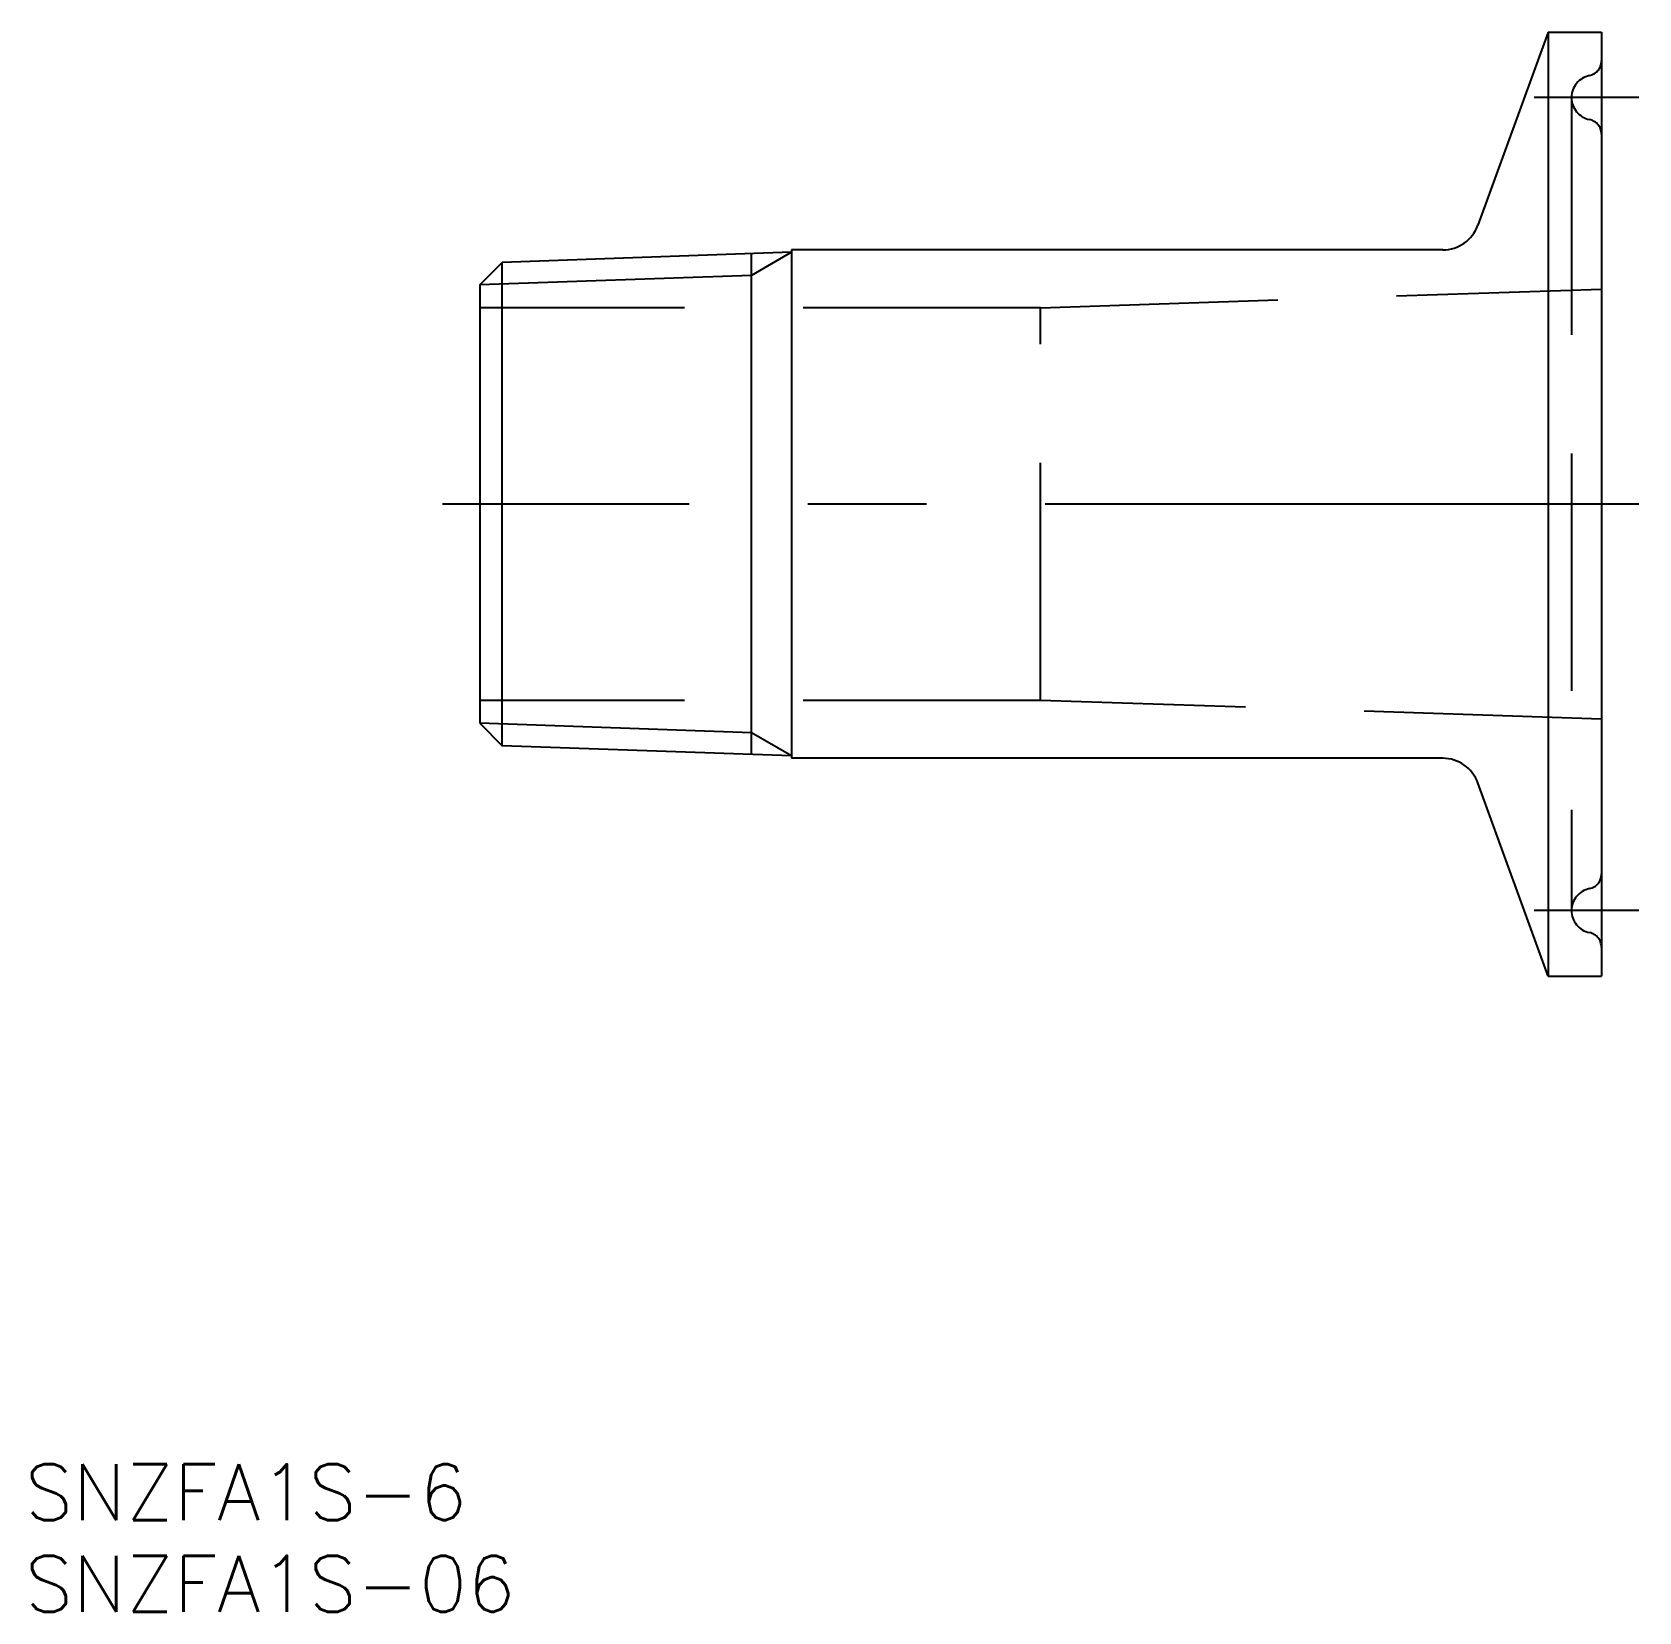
# Model space of a CAD drawing. Extents: x -23.9 to 62, y -59.3 to 25.2.
import ezdxf

# ---------------------------------------------------------------- set-up
doc = ezdxf.new("R2010")
doc.units = 0
doc.linetypes.add('CENTER', pattern=[50.8, 31.75, -6.35, 6.35, -6.35])
doc.linetypes.add('DASHED', pattern=[19.05, 12.7, -6.35])
doc.layers.get('0').update_dxf_attribs({"linetype": 'CONTINUOUS'})
doc.layers.add('CENTER', color=1, linetype='CENTER')
doc.styles.get("Standard").update_dxf_attribs({"font": 'txt.shx', "height": 3, "bigfont": 'bigfont.shx'})

msp = doc.modelspace()

# ---------------------------------------------------------------- linework, layer by layer
at = {"color": 7, "linetype": 'CONTINUOUS'}
for p, q in [((57.15, 25.25), (53.389, 14.916)), ((57.15, 25.25), (57.15, -25.25)), ((57.15, 25.25), (60, 25.25)), ((60, 25.25), (60, -25.25)), ((0, 11.726), (1.204, 12.93)), ((16.672, 13.47), (1.204, 12.93)), ((1.204, -12.93), (1.204, 12.93)), ((14.53, -13.395), (14.53, 13.395)), ((51.509, 13.6), (16.672, 13.6)), ((16.672, 13.6), (16.672, -13.6)), ((0, 11.726), (0, -11.726)), ((0, -11.726), (1.204, -12.93)), ((16.672, -13.47), (1.204, -12.93)), ((51.509, -13.6), (16.672, -13.6)), ((57.15, -25.25), (53.389, -14.916)), ((57.15, -25.25), (60, -25.25))]:
    msp.add_line(p, q, dxfattribs=at)
at = {"color": 3, "linetype": 'DASHED'}
for p, q in [((58.4, 21.75), (58.4, -21.75)), ((30, 10.5), (60, 11.5)), ((30, 10.5), (0, 10.5)), ((30, -10.5), (30, 10.5)), ((30, -10.5), (0, -10.5)), ((60, -11.5), (30, -10.5))]:
    msp.add_line(p, q, dxfattribs=at)
at = {"color": 3, "linetype": 'CONTINUOUS'}
for p, q in [((16.672, 13.47), (14.53, 12.233)), ((14.53, 12.233), (0, 11.726)), ((14.53, -12.233), (0, -11.726)), ((16.672, -13.47), (14.53, -12.233))]:
    msp.add_line(p, q, dxfattribs=at)
at = {"color": 3, "linetype": 'DASHED'}
for centre, radius, start, end in [((59.2, 23.71), 0.8, 281.53696, 0), ((59.6, 21.75), 1.2, 101.53696, 258.46304), ((59.2, 19.79), 0.8, 0, 78.46304), ((59.6, -21.75), 1.2, 101.53696, 258.46304), ((59.2, -19.79), 0.8, 281.53696, 0), ((59.2, -23.71), 0.8, 0, 78.46304)]:
    msp.add_arc(centre, radius, start, end, dxfattribs=at)
at = {"color": 7, "linetype": 'CONTINUOUS'}
for centre, start, end in [((51.509, 15.6), 270, 340), ((51.509, -15.6), 20, 90)]:
    msp.add_arc(centre, 2, start, end, dxfattribs=at)
at = {"layer": 'CENTER', "color": 1, "linetype": 'CENTER'}
for p, q in [((62, 21.75), (56.4, 21.75)), ((62, 0), (-2, 0)), ((62, -21.75), (56.4, -21.75))]:
    msp.add_line(p, q, dxfattribs=at)

# ---------------------------------------------------------------- texts
at = {"color": 7, "linetype": 'CONTINUOUS'}
for s, p in [('SNZFA1S-6', (-24.332, -54.367)), ('SNZFA1S-06', (-24.332, -59.269))]:
    msp.add_text(s, height=3, dxfattribs=at).set_placement(p)

doc.saveas('drawing.dxf')
